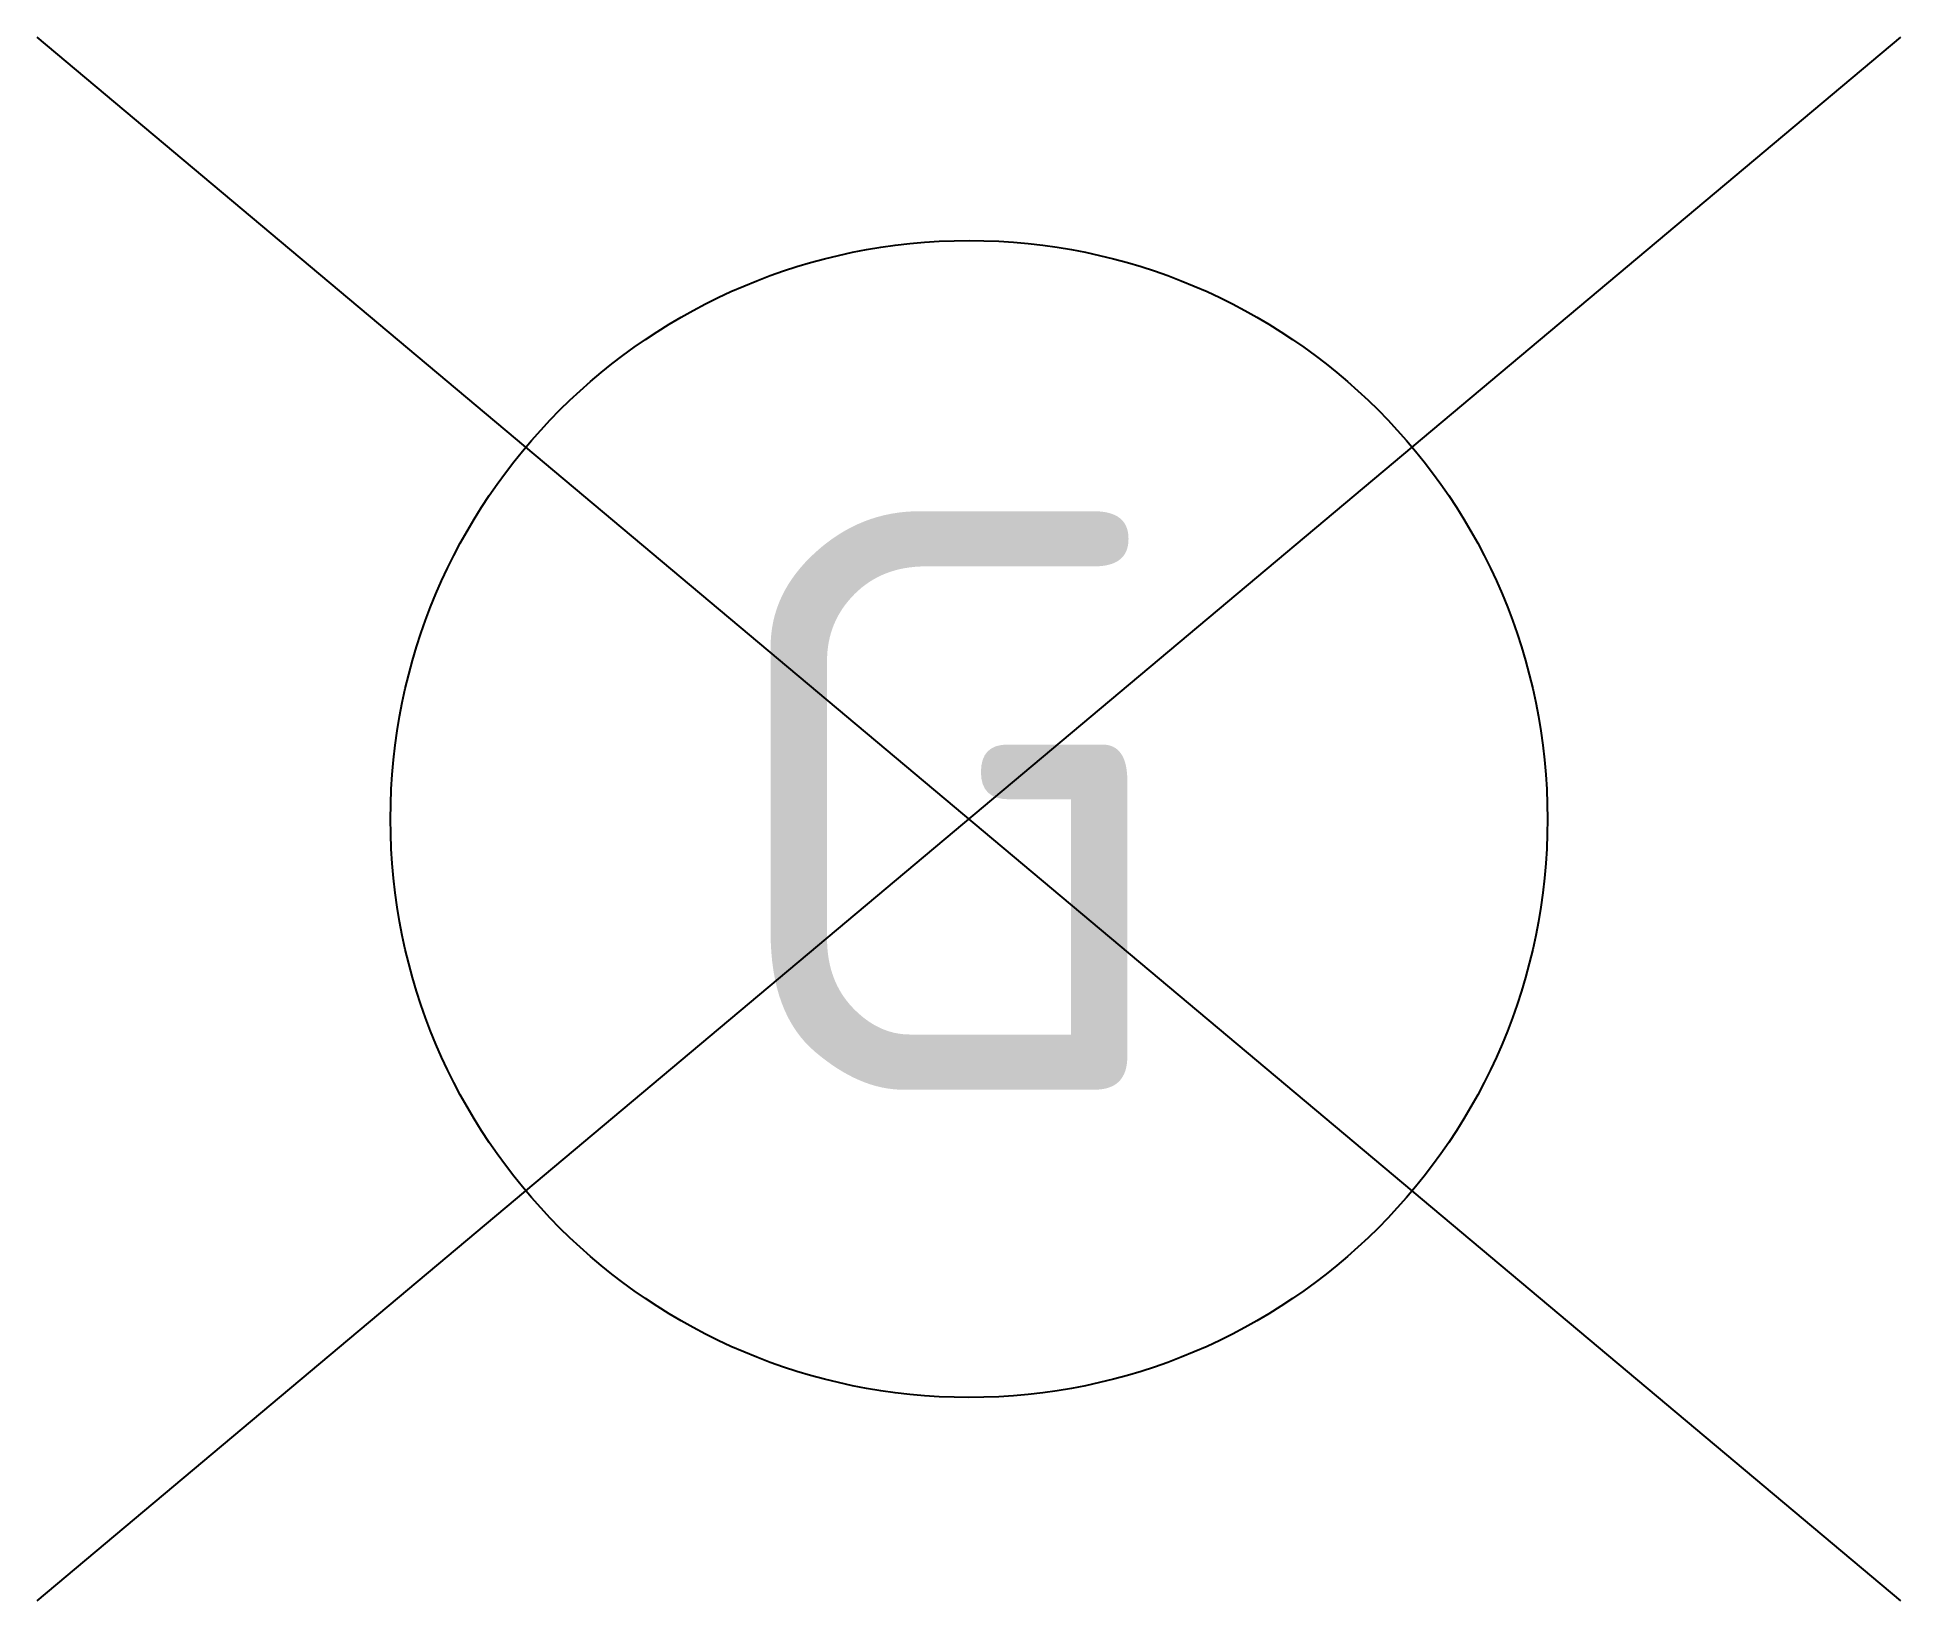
# Model space of a CAD drawing. Extents: x -0.64 to 0.64, y -0.54 to 0.54.
import ezdxf

# ---------------------------------------------------------------- set-up
doc = ezdxf.new("R2010")
doc.units = 0
doc.header["$LTSCALE"] = 0.2
doc.styles.add('NLCS-ISO', font='NLCS-ISO.ttf')

msp = doc.modelspace()

# ---------------------------------------------------------------- linework, layer by layer
at = {"color": 0}
for p, q in [((-0.6442, -0.5406), (0.6442, 0.5406)), ((0.6442, -0.5406), (-0.6442, 0.5406))]:
    msp.add_line(p, q, dxfattribs=at)
msp.add_circle((0, 0), 0.4)

# ---------------------------------------------------------------- texts
at = {"style": 'NLCS-ISO'}
msp.add_text('G', height=0.4, dxfattribs=at).set_placement((-0.1781, -0.1885))

doc.saveas('drawing.dxf')
